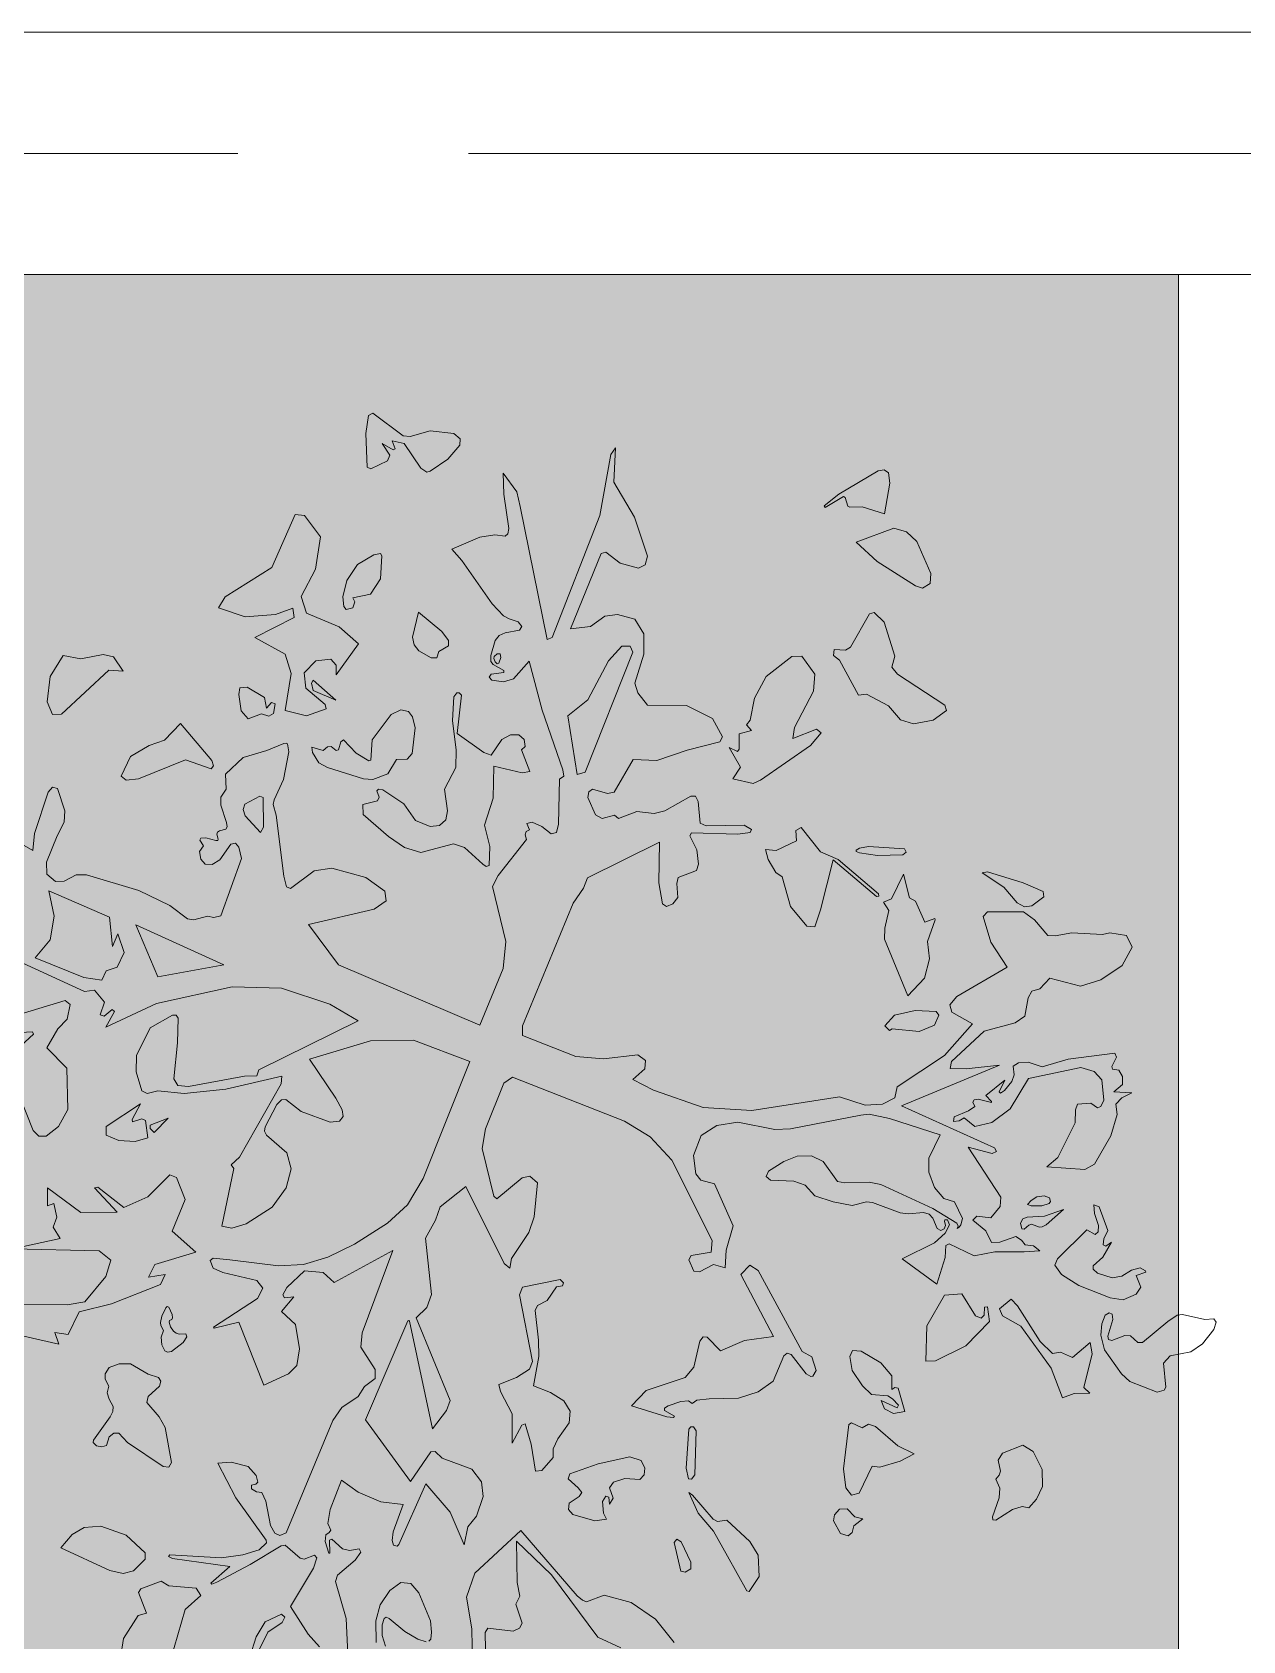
# Model space of a CAD drawing. Header units: millimetres. Extents: x 0 to 1313252738, y -131 to 560100888.
# Drawn here: x 1312569691 to 1312570691, y 560056560 to 560057888 of the extents above; entities that cross this region are included whole.
import ezdxf

# ---------------------------------------------------------------- set-up
doc = ezdxf.new("R2010")
doc.units = ezdxf.units.MM
doc.linetypes.add('CENTERX2', pattern=[101.60000000000001, 63.5, -12.7, 12.7, -12.7])
doc.layers.get('0').update_dxf_attribs({"lineweight": 0})
for name, color, linetype, lineweight in [('001通り芯', 6, 'CENTERX2', 0), ('002外周躯体', 7, 'Continuous', 13), ('003間仕切り', 7, 'Continuous', 13), ('009床', 7, 'Continuous', 5), ('010植栽', 92, 'Continuous', 0)]:
    doc.layers.add(name, color=color, linetype=linetype, lineweight=lineweight)

# ---------------------------------------------------------------- blocks, each defined once
blk = doc.blocks.new('樹木平面（CAD素材.com）5dde948b')
at = {"color": 0, "linetype": 'ByBlock', "lineweight": -2}
for points in [[(-68.06893015804599, 520.8026171113041), (-53.45128933142769, 530.7507337849719), (-43.50317265776174, 542.3230327727086), (-43.30014986850073, 547.5001138988009), (-48.47723099459471, 551.9666152624886), (-68.06893015804599, 554.1998659443325), (-84.61528748261117, 549.4288303967569), (-90.40143697648091, 550.0378987645327), (-115.3732400552799, 568.8175067709462), (-118.8246274726734, 566.8887902729903), (-121.1593895491496, 551.9666152624886), (-120.1442756028518, 524.2540045286986), (-116.8959109747193, 522.6298222146306), (-103.3948954890256, 529.3295742601621), (-101.3646675964446, 533.999098413109), (-107.658374063456, 543.7441922975177), (-98.52234854681956, 538.5671111714255), (-96.89816623275328, 539.3792023284594), (-99.53746249311735, 545.8759315847328), (-89.3863230301904, 543.642680902889), (-75.88530754449674, 523.2388905824064), (-70.9112492076638, 520.0920373488989), (-68.04607731959186, 520.8181697374702)], [(-0.0623617916899093, 20.64484045549398), (-7.218915113047843, 15.6200264213453), (-22.4456243074419, -21.83767819685318), (-25.0341648704889, -38.28252412679422), (-15.59360516996457, -77.56743384831952), (-13.00506460691758, -79.69917313553378), (8.007794081338941, -62.49299174587349), (14.25074485104051, -60.97032082643454), (20.49369562074208, -66.60420322835897), (17.90515505769508, -94.46908105409193), (13.4894093913208, -107.4117838693228), (-0.9759643433535528, -129.0337109253564), (-2.194101078905077, -136.9515997064386), (-7.066648021103902, -133.144922407841), (-38.58593605349233, -69.64954506723689), (-59.7510618336928, -86.2466580891214), (-63.55773913229132, -97.36215580102586), (-71.93242918920805, -112.1320637195836), (-66.90761515505801, -158.5735267624718), (-70.86655954560047, -169.5367573824323), (-79.5457837863978, -177.9114474393468), (-51.52863886872729, -246.1271046302127), (-54.57398070759882, -254.5017946871267), (-66.14627969533832, -269.5762367895722), (-84.97457005385877, -180.8239553438206), (-85.63310663922677, -180.0337114413814), (-86.59457005386139, -180.3893211974791), (-121.343213346543, -262.0101291243082), (-84.23755785873438, -313.1179187584544), (-67.43499688312659, -288.614184002357), (-63.83444810263973, -288.4141535145523), (-58.1335792002028, -293.9149919291863), (-33.62984444410177, -302.8163486365033), (-25.72864017581378, -313.2179340023572), (-24.42844200507898, -325.419793758455), (-29.92928041971391, -341.7222785145523), (-36.93034749288563, -350.3235894901618), (-39.93080480995923, -365.4258913194308), (-51.53257310264235, -338.3217602218692), (-71.6356371270267, -315.0182083926015), (-93.95014932215052, -365.1591840023575), (-95.32813712703137, -366.3593669291863), (-98.30636883435, -365.692598636504), (-99.50655176117651, -361.7364400999181), (-98.5409724928868, -354.6625224169916), (-90.46875450508014, -332.0306779047964), (-108.6975745317577, -329.8782665099798), (-127.3754213305328, -321.7770317538821), (-141.1025135561467, -311.8755226075409), (-150.5956271232171, -336.1708922721746), (-152.3959015134642, -347.8393373941258), (-150.0622124890687, -353.306837394126), (-151.3957490744396, -355.240465442906), (-154.1294990744391, -356.9740630038818), (-154.7295905378523, -362.6415934916872), (-151.6624563915138, -372.3097337355889), (-150.7956576110264, -372.1763800770523), (-151.0623649280933, -361.4414105648571), (-149.1287368793164, -360.7079654429064), (-140.3940722451698, -368.6425081258335), (-134.5265112695597, -369.9093678819308), (-126.5252917573634, -368.6425081258335), (-125.3251088305369, -371.3762581258329), (-129.8591332207761, -377.8439105648572), (-144.5947124890699, -390.3791544672963), (-146.0616027329706, -395.4465934916867), (-137.3269380988313, -426.1179349551012), (-135.9934015134604, -455.4557398331493)], [(-159.3969685866359, -449.5215020282716), (-168.7317246841958, -438.9198861746131), (-183.3339502939525, -416.2497642233934), (-164.2310387085854, -384.4782550770524), (-161.5639655378509, -375.9436209307109), (-163.6309472451721, -373.7432855648572), (-172.0989045622445, -377.0771270282721), (-175.4327460256572, -376.2770050770527), (-187.6346057817536, -365.4753587355894), (-191.1018009037034, -366.0087733697351), (-216.6168009037028, -381.6556026380281), (-244.0209777329765, -396.1911514185161), (-248.2216179768766, -397.8580721502234), (-249.0217399280991, -396.9912733697352), (-233.4193618793179, -383.1891697111986), (-280.7599106598027, -376.5881636136381), (-284.1604289524876, -374.9879197111991), (-283.0269228549259, -373.4543526380285), (-240.1537216354154, -375.9213953209551), (-222.5510387085851, -373.6543831258327), (-209.08231919639, -369.5204197111989), (-203.2147582207799, -363.7862123941259), (-203.4814655378541, -361.5858770282721), (-228.351922854923, -326.647218491687), (-243.2208557817539, -297.9095050770525), (-232.3525326110212, -297.0427062965646), (-218.1503679768757, -300.7099319063209), (-211.5493618793153, -308.1777367843697), (-210.2825021232165, -313.6452367843694), (-211.9494228549265, -315.17880385754), (-215.4166179768763, -316.1789562965651), (-215.4166179768763, -318.979383125833), (-211.4826850500504, -321.4464258087596), (-206.9486606598039, -322.0465172721747), (-203.8148496841932, -329.3809684916864), (-199.8809167573672, -349.3840172721743), (-196.3470448061453, -355.5849623941258), (-192.013050903708, -357.651944101443), (-186.8122582207761, -355.5182855648573), (-148.4251574204718, -262.7083065252232), (-141.0740369936429, -252.0566830496132), (-127.4219562009639, -242.9052882325404), (-122.1711558960851, -234.5040077447352), (-113.4698296765746, -227.9030016471747), (-113.3198068107194, -220.7019040861987), (-125.1716132131587, -202.0990687203453), (-124.12145315218, -190.3972851837602), (-98.91761168876474, -122.4369269520525), (-147.2249744936453, -148.8409513422962), (-156.3763693107212, -140.4396708544914), (-171.6787016277922, -139.2394879276621), (-186.2309196155947, -153.041591586199), (-189.5314226643786, -158.8924833544915), (-188.1812168716969, -161.4428720740038), (-180.6800735790129, -160.6927577447354), (-190.7316055912051, -172.694587013028), (-179.3298677863313, -183.4962333544913), (-176.0293647375474, -203.5992973788816), (-177.9796619936423, -217.4014010374181), (-184.8807138229131, -224.3024528666865), (-205.3019831420279, -233.5584630841199), (-225.9697422883728, -181.5081429621687), (-246.4568154590998, -186.5657039377788), (-246.9507178981257, -185.57789905973), (-210.5501081420261, -162.0088746694859), (-206.2827910688538, -153.6075941816811), (-211.1724252152017, -147.1177161329005), (-239.2211447273912, -140.5833868646077), (-247.1779130200776, -136.9383868646077), (-249.5782788737379, -130.6707649133882), (-247.2668154590974, -128.7149112548518), (-233.4424861908082, -130.1373502792416), (-193.1252300932501, -134.9825332060713), (-172.6776691176383, -133.9157039377787), (-152.4968154591006, -127.9592405231446), (-130.449010581051, -117.1131429621691), (-103.3337666786137, -99.95497223046186), (-86.88681545910005, -84.57485027924258), (-73.81815692251621, -63.01600881582771), (-35.27243283715143, 33.47633874514759), (-81.83776058104924, 51.13273356222135), (-117.2431569225118, 50.59931892807481), (-167.5174861908053, 35.59703234270911), (-145.8452015109251, 3.472691641489746), (-140.6888600475104, -6.276942504851376), (-139.948006388975, -11.87779616338821), (-142.9410551694636, -15.61169860241261), (-150.5570307792186, -16.44145469997329), (-174.4717868767802, -7.669747382900367), (-187.0509332182446, 2.139155056124309), (-190.778250291416, 2.007447739051258), (-194.5582502914149, -1.798893724363551), (-204.2224804743419, -20.30994555363213), (-204.7558951084902, -23.95494555363212), (-203.0074804743381, -27.06653091948556), (-186.3790201084885, -41.70209494387608), (-182.7784713280016, -54.97078396826646), (-186.8457579133646, -70.77319250485151), (-198.4475262060477, -86.5756010414366), (-220.0508188889762, -100.5110583585101), (-231.7859408401964, -104.0449303097293), (-239.9871908401947, -102.2446559194854), (-230.2238371816602, -54.69776567558302), (-232.41635242556, -51.62733884631506), (-225.5412304743404, -45.49307055363214), (-190.919286876775, 15.15691420246549), (-190.41921065727, 21.55788981222122), (-236.7596069987303, 10.75624347075836), (-271.1648509011684, 7.155694690270137), (-292.7681435840968, 9.356030056124384), (-301.5028082182435, 7.289048348806772), (-305.9701557792177, 9.422706885392472), (-310.8375643158033, 24.95840810490427), (-310.5708569987291, 38.62715810490454), (-299.0357655353182, 61.36395688539233), (-280.6996374865375, 71.9655727390509), (-277.6325033401918, 71.83221908051428), (-276.1656130962911, 69.43185322685575), (-276.6990277304394, 49.09542030002649), (-279.6105826084859, 19.1575239585627), (-276.3656435840931, 13.91228005612402), (-267.5198509011716, 12.93435322685536), (-221.157228949949, 21.36897212929489), (-210.9778996816567, 21.76903310490479), (-209.333204559709, 26.79202090978242), (-127.3957159926321, 67.23568516283103), (-150.7992830658077, 81.03778882136749), (-190.7053653828807, 94.23980101648978), (-231.3615620292221, 95.13993821161148), (-293.921097090195, 81.58787266283116), (-335.727469041416, 61.88486961405079), (-328.7264019682443, 74.88685132136787), (-330.6266916023924, 76.38707997990468), (-337.0276672121436, 70.88624156527021), (-340.3281702609274, 72.18643973600183), (-336.9276519682426, 82.48800985795332), (-345.0288867243398, 92.58954949209965), (-353.2301367243381, 91.38936656527041), (-424.9410666023868, 124.1943665652702)], [(-410.4388562365384, 216.1083757116121), (-396.1366763584846, 207.8071104677097), (-394.5364324560469, 221.9092598579536), (-383.234709895074, 255.9144427847823), (-379.7341763584882, 260.1150830286851), (-375.7398747625229, 258.856148220149), (-369.5476796901385, 240.3810743976228), (-370.0552366632801, 231.14353748636), (-376.0444089464109, 219.9772840771407), (-384.7743888845252, 198.0508228372196), (-384.5713660952642, 188.2042175581809), (-377.3678167578728, 182.098495155295), (-370.1793061456083, 182.3992696579002), (-360.1935926591141, 187.6327460032312), (-351.6816742353877, 187.6477847283618), (-308.5393315179498, 174.8573490050748), (-282.856948676741, 162.3714474656749), (-268.442330639391, 151.4082168457148), (-263.1637381186702, 150.5961256886808), (-251.7944619201917, 153.5399561329291), (-246.7188921887246, 152.5248421866363), (-240.7297199056011, 153.7429789221878), (-223.7322008271185, 201.1600792579015), (-225.8526610704903, 210.5893599145752), (-228.7852124708916, 213.7474921919302), (-232.5298550283223, 213.0707495610681), (-241.6433224572647, 200.1675233993042), (-248.0498193627536, 196.1070676141339), (-253.644225111213, 196.5131131926509), (-257.3888676686438, 200.6638013286028), (-258.4265397026356, 206.7996011817495), (-255.1330588991077, 211.4916834223909), (-258.291191176464, 216.1837656630323), (-257.3888676686438, 217.8981803278825), (-253.3083602499719, 218.3343033566603), (-244.9668807110538, 215.8880040688041), (-243.4028532975026, 216.008313869846), (-243.0218722608661, 216.9908439116903), (-244.1848670042782, 221.1415320476421), (-243.5632663655597, 222.8058176287241), (-241.8588775174612, 223.9888640056379), (-236.8259175072053, 225.2521169165802), (-235.5827162297682, 227.1971253667607), (-236.0840070674421, 230.8465226650374), (-240.9527943283647, 245.2448487501683), (-240.8512829337378, 251.6400666118116), (-236.4862929646733, 258.4413300519727), (-236.8923385431954, 270.6226974074843), (-222.5153173186663, 284.439526120912), (-202.9048197488046, 290.1943449374257), (-188.9087795609048, 296.1095768219948), (-186.7833064091646, 296.3702480575862), (-185.8007763673195, 295.7486474188686), (-184.6979365244369, 289.0514018275254), (-189.1168152585414, 266.3617252872441), (-196.8937159915258, 249.4375199937763), (-197.6155747977791, 245.6176838106899), (-195.1492238764149, 236.9553781356599), (-188.9532691227468, 186.4966956423495), (-186.6185070462779, 177.868227098862), (-183.2686310235112, 176.3455561794235), (-163.879954649321, 190.8616856114081), (-149.26231382271, 193.2979590825102), (-121.0421461157711, 185.5830930906863), (-105.5109027374965, 174.2138168922088), (-104.4957887911987, 166.194416716497), (-114.139371280984, 159.1901304870775), (-168.4592464514826, 146.6816708599826), (-143.8229949271517, 113.3760642582169), (-27.18640249812961, 63.58472519256292), (-7.696214729312488, 110.330722419339), (-5.716742534041259, 132.7139849350919), (-16.67997315399771, 177.9373112424287), (-11.95969330374282, 187.0733367590628), (11.48943885561675, 216.7654196881226), (10.37598574578078, 220.7751197759785), (11.18807690281755, 223.4144160363399), (14.03039595243535, 224.9370869557783), (11.79714527059332, 230.114168081871), (16.26364663427739, 231.1292820281638), (24.18153541536231, 227.6778946107683), (31.89640140718621, 221.4856995383834), (36.15987998161654, 222.5008134846762), (37.78030261439925, 229.5126190766605), (38.72492253664314, 266.5116425783872), (42.17630995403669, 269.1509388387476), (41.56724158626093, 274.2265085702111), (24.31030449928585, 323.5610463600333), (13.65160806321728, 363.9625814224801), (0.6581495506725333, 349.5479633851246), (-7.462762019673391, 347.0101785193929), (-17.08002674047384, 348.2546330239219), (-19.36591296027109, 350.7811388458062), (-17.59134339489901, 353.3076446676901), (-7.365010306322801, 354.6912073796739), (-7.274777955539321, 356.3454671440031), (-16.02731598135506, 361.2781689867288), (-17.95227279802566, 363.6843650075707), (-18.04250514880914, 368.556911949775), (-14.43321111754994, 381.1593636089342), (-11.06453668836548, 385.2799742946254), (-6.2521446466817, 387.5057056139044), (5.598370755960786, 389.6412045824013), (7.553405022892548, 392.7391819592354), (4.605814897364325, 396.4687857915401), (-2.853392767243348, 398.814826911861), (-7.395087756583961, 401.3112552834841), (-16.77925223786951, 411.3270462202381), (-41.8723050380322, 447.1295511537873), (-50.12856513454243, 456.4685994596794), (-27.05164142216017, 466.2813676071746), (-14.66725127738391, 468.2439212366743), (-6.207968391612666, 467.2288072903811), (-3.907043446688476, 469.0560123937083), (-3.0949522896517, 473.5901880204819), (-7.358430864082037, 501.7426814643313), (-7.832150705686217, 519.0672928143921), (3.401776966620674, 503.6375608307435), (6.311770279327903, 491.7268905275768), (28.45817287428145, 381.7900501440831), (32.72165144870451, 383.61725524741), (72.08269471620223, 484.2150473250113), (81.01569744357765, 534.6662104557545), (84.9746418341201, 540.0463143711058), (83.65499370394174, 511.724635269542), (100.7089080016558, 482.8953991948301), (111.3676044377316, 450.7162870973534), (109.3373765451433, 443.5089780786756), (103.9572726297956, 440.6666590290569), (88.73056343540155, 444.9301376034854), (77.05675305303521, 453.8631403308609), (73.09780866250003, 452.9495377791972), (47.719960005179, 390.7230528714586), (64.26631732975147, 392.5502579747854), (76.14315050137157, 401.280237912902), (86.70033554282055, 402.4983746484531), (100.9119307909168, 398.7424530471703), (108.3222625988528, 386.4595742970296), (108.3222625988528, 369.8117055778303), (101.0134421855437, 345.8550164453245), (103.4497156566467, 337.9371276642414), (111.3676044377316, 327.5829654120562), (143.5467165352056, 327.4814540174275), (165.067132196611, 316.7212461867253), (173.1880437669497, 301.5960483869648), (171.0563044797345, 297.3325698125358), (144.0542735083545, 290.4297949777456), (118.9809590349214, 282.0043492235168), (99.59228266073116, 282.91795177518), (83.85801649319546, 256.0174321984255), (78.27488978858673, 254.7992954628744), (65.89049964381775, 258.3521942748985), (62.94666919957307, 256.2204549876838), (62.1345780425363, 251.4494194401086), (68.3267731149208, 237.1363127973823), (73.80838842490266, 234.0909709585044), (84.16255067708335, 236.8317786134944), (87.30940391059632, 234.1924823531335), (102.5361131049831, 239.8771204523723), (116.7477083530793, 238.2529381383042), (125.6807110804547, 240.3846774255189), (146.9981039525992, 252.6675561756597), (151.0585597377685, 252.4645333864009), (153.1902990249837, 248.0995434173428), (154.8144813390572, 230.4365607518507), (159.7885396758902, 228.1017986753777), (191.1555606163347, 228.710867043153), (197.1447328994582, 225.157968231129), (196.1296189531676, 222.6201833653972), (185.9784794902407, 221.0975124459587), (147.7086837150091, 222.3156491815098), (146.2875241901965, 219.7778643157781), (152.1751850786932, 208.4085881173005), (153.3933218142447, 196.4302435510476), (151.7691395001784, 191.3546738195841), (136.6439417004185, 185.5685243257162), (135.5273163594938, 180.5944659888823), (136.2378961218965, 168.9206556065169), (132.2789517313613, 163.7435744804243), (127.0003592106331, 161.4088124039513), (123.6504831878737, 163.6420630857951), (120.6051413489949, 181.1020229620285), (121.1126983221365, 214.7022945843151), (61.72853246402155, 185.1624787471992), (58.48016783588173, 176.6355215983412), (49.85169929239418, 164.3526428482), (8.270094267387321, 62.9554485378935), (8.270094267387321, 55.18982684875528), (52.12301674722766, 37.67911127520711), (75.11534763075542, 35.85190617188028), (103.4370267323211, 39.20178219464606), (109.6799775020226, 34.32923525244132), (109.0709091342469, 27.47721611496582), (99.3258152498347, 18.79799187416393), (116.2274624556048, 9.814233449474159), (157.3395772804615, -4.498873193252165), (197.3858224617033, -6.935146664354306), (269.7126911350533, 4.484885231437602), (291.0300840071977, -2.367133906037906), (305.1909235579842, -1.605798446318203), (315.392818718221, 3.571282679774412), (317.5245580054361, 12.70730819640766), (356.3526664511336, 38.5927138268703), (379.6495315185493, 64.78265364122035), (362.443350128884, 74.22321334174194), (360.9206792094446, 80.46616411144169), (366.7068287033144, 87.31818324891718), (408.2757448039956, 111.3763837760525), (394.8424035813914, 131.9831968857929), (388.4133485882085, 153.3682640210249), (391.864736005602, 157.0903484907644), (421.7767602896892, 157.0226742276786), (430.6420887539825, 150.3905964452333), (441.6729936370284, 137.6678349850322), (447.8313515778681, 137.1941151434289), (461.5692269843602, 139.7657371407035), (487.0147499047634, 138.5476004051525), (492.9700850563494, 139.6980628776177), (506.7079604628416, 137.4648121957734), (511.242136089615, 127.9227411006227), (503.2565730454479, 112.7637061693194), (485.5259161168686, 101.1237329184973), (468.7426988714978, 95.70979187160307), (443.3648502141841, 102.4772181802209), (435.1085901176666, 93.54421545284549), (428.6118608613942, 91.64933608643241), (425.4311704963438, 86.23539503953863), (422.6565257098082, 70.9410115820624), (414.8063111918126, 65.39172200899611), (389.225439745238, 58.75964422655079), (362.2910830369402, 33.72016688466601), (361.2759690906497, 27.83250599616849), (374.4724503924554, 27.49413468073772), (401.8805269423573, 30.67482504578811), (320.8744340282028, -3.094632234213804), (397.8792861373841, -37.74385493433602), (399.4019570568235, -40.68768537858477), (395.7475468501688, -42.31186769265287), (375.9528248974639, -37.03327517193111), (402.9548558688438, -78.44992418067113), (402.5488102903291, -86.16479017249502), (394.7324329038784, -95.40232708375834), (383.2616453107657, -93.98116755894851), (379.9117692880063, -97.33104358171431), (390.5704657240748, -106.061023519831), (395.3415012716541, -115.9076287988696), (402.0412533171802, -115.6030946149817), (415.3392460136201, -110.9335704620357), (420.0087701665652, -113.9789123009136), (423.1556234000708, -117.734833902196), (429.8553754456044, -118.4454136646013), (435.235479360952, -122.7088922390303), (422.1405094537803, -123.5209833960643), (397.9807975320109, -123.4194720014352), (380.9268832342969, -126.8708594188301), (360.2185587299282, -116.9227427451624), (357.7146109957357, -118.1972746999522), (357.1281007156613, -128.1679494613154), (350.2253258808669, -150.094410701236), (321.5314383323311, -129.3409700214756), (348.3304465144574, -116.0316982811941), (356.9025198387062, -107.9559028862436), (360.7373947469205, -101.0982442268446), (358.857554105638, -96.94254318251568), (356.6518744198656, -97.18316278459996), (356.4313064512862, -98.30605426099281), (357.2333717915716, -101.6546770566642), (356.2708933832291, -104.6423704492094), (353.3634065247134, -105.9457266271656), (350.5160745667199, -104.3014926795904), (346.9669354359758, -95.77954843910902), (343.818828975378, -92.35071910940951), (339.2270049022664, -91.06741456496049), (326.8150437614277, -92.23040930836716), (319.7969720339715, -91.22782763301666), (296.9581614694798, -82.64572849201431), (292.1658210613059, -82.20459255485956), (280.3955121926883, -85.21233758091194), (264.634928256175, -82.3048507223948), (249.5761514924052, -77.27189071213388), (241.3950850215442, -68.52937850307535), (232.1512819748059, -65.1607040738968), (212.981920342103, -64.41879363413727), (209.3726263108365, -61.39099697457777), (211.1171184259474, -56.79917290147159), (223.7646862604997, -48.88880348295424), (234.9083815820232, -44.55765064543856), (246.819051885188, -44.2418374177032), (256.4287972434286, -48.97903583373546), (268.2041190204218, -65.31109132519987), (274.2045703473959, -66.48411188536011), (294.1910360455113, -65.89760160527976), (303.8910137545354, -67.97294567325571), (346.7964965511673, -87.68871431902836), (366.7829622492827, -99.7798493237583), (367.7304019324911, -102.2612389702517), (366.9183107754544, -104.2914668628368), (368.6327254403041, -103.1635624780669), (369.9862107020272, -101.3137992870447), (371.3396959637503, -96.03520676632297), (364.6625020059182, -82.31988944752491), (355.8197316293263, -79.43245422251493), (348.2853303390621, -70.27387061818581), (343.4578995722513, -57.86692238572004), (343.5481319230275, -46.04648443333462), (352.9774125797011, -26.91722606764232), (311.1998341678372, -13.33725727501632), (294.3715007470782, -9.953544120707194), (287.3333773861123, -10.72051910235086), (229.4944405351307, -21.99956295004676), (216.4107496718025, -22.54095705473674), (185.9573312830216, -16.49538955237176), (168.6327199329571, -19.1572439004276), (155.7294937711958, -27.50373634772268), (149.1820088176064, -43.99933797497807), (151.2122367101947, -59.22604716936757), (155.272692495364, -64.40312829546019), (166.5404572992156, -67.34695873970895), (181.9701892828634, -102.0638557029174), (176.1840397889937, -122.1631118395116), (175.473460026591, -136.5777298768671), (165.7283661421788, -133.8369222218771), (154.3590899437004, -140.029117294262), (149.5880543961284, -139.5215603211159), (145.4260872163249, -130.1825120152239), (147.2532923196522, -126.6296132031993), (163.9011610388515, -123.7872941535797), (164.7132521958883, -114.0422002691707), (131.4111702953269, -47.81235973574029), (113.5959205378858, -28.4744390588653), (92.27852766574145, -15.68400333557792), (-0.2028620839955693, 20.54619131408754)], [(257.2026570190392, 492.2879606189071), (269.3840243745472, 501.8977059771441), (301.6646478666553, 521.1848709567048), (306.8078918612045, 521.929287850653), (310.2592792785981, 519.3576658533784), (311.3420674879781, 510.8307087045195), (306.875566124294, 485.5882085733757), (288.5358408279389, 491.4758694618731), (278.4523756280941, 491.1374981464423), (276.6251705247741, 491.8819150403907), (274.4595941060143, 498.9877126644387), (273.2414573704627, 500.0028266107309), (258.0147481760759, 490.7991268310115), (257.1548334284125, 492.3371028020437)], [(283.6844420929447, 462.1496505176237), (300.9413791799198, 446.3138729554576), (332.5114229096253, 426.1131054242346), (338.297572403495, 424.3874117155373), (344.5912788705064, 428.1433333168197), (345.301858632909, 436.4672676764193), (333.7295596451768, 462.8602302800281), (324.9995797070551, 470.87963045574), (314.7469288495013, 473.7219495053595), (283.7019526435943, 462.1335820123231)], [(-372.4242256689722, 320.3151894864313), (-333.1393159474501, 356.7070244610231), (-321.5670169597106, 355.7934219093595), (-329.3326386488516, 367.6702550809832), (-337.8595957977122, 369.4974601843105), (-356.2839139229218, 365.8430499776564), (-371.0538218414768, 368.7361247245908), (-381.7125182775526, 351.3776762429861), (-384.3010588405996, 330.3648175547287), (-379.7330460822814, 319.8583882106), (-372.7290614102931, 320.1492565114072)], [(204.636323450406, 265.7619572964168), (245.9007053671994, 294.5404376738133), (254.579929608004, 304.8945999259986), (250.9255194013495, 307.9399417648765), (231.2830645405884, 300.1743200757378), (232.6534683680766, 309.1580785004271), (248.3369788383025, 339.1546956133752), (249.555115573854, 353.1632680722132), (238.7441520458342, 368.2377101746592), (230.5217290808687, 367.7809088988274), (209.3566033006609, 351.3360629688869), (199.611509416256, 333.5208132114508), (196.1093663015454, 315.2487621781834), (193.0640244626665, 311.4420848795858), (197.1752359451529, 306.8740721212689), (186.9733407849089, 304.1332644662789), (186.9733407849089, 291.3428287429915), (185.7552040493574, 289.5156236396651), (178.7509178199434, 292.7132325704865), (188.0392104285165, 276.4206537324899), (181.643992566871, 266.8278269400243), (198.5456397726484, 263.1734167333707), (205.1298906950433, 266.1061794707248)], [(324.8790597089865, 206.353867528886), (323.4353420964799, 209.0157218769423), (293.8391310401312, 211.136182120309), (286.304729749867, 209.6473483324134), (283.5075268756373, 208.0682821937362), (283.5075268756373, 206.8952616335755), (286.3949621006504, 205.7222410734153), (301.2381838042165, 203.6468970054393), (322.2172053609356, 204.1882911101284), (324.8880057356037, 206.2837690988431)], [(326.1592311857057, 87.85059334306835), (306.9735776007692, 134.5965905698444), (307.1258446927132, 143.7326160864782), (310.4757207154798, 158.3502569130924), (306.0599750491056, 165.0500089586235), (312.7597270946389, 167.9430837055574), (322.6570880709951, 188.3468740260395), (327.5296350132012, 168.7044191652771), (332.5544490473438, 165.9636115102871), (340.3200707364849, 148.6051630286829), (348.5424937014577, 151.4982377756169), (348.8470278853456, 150.5846352239537), (342.4518100237001, 132.6171183745737), (344.1267480350834, 118.4562788237913), (339.8632694606531, 102.4682341696821), (326.3019286862363, 87.72130269777105)], [(-421.8118983294225, -166.9572163575767), (-367.6809471433699, -167.1856169954926), (-353.0633063167516, -164.6732099784185), (-335.7048578351496, -143.8887519280765), (-331.5936463526632, -130.4131142910419), (-341.1864731451315, -122.6474926019032), (-412.4474721748738, -121.0486881364922), (-373.390963091264, -112.3694638956904), (-379.3293796770777, -103.0050377411403), (-376.1317707462549, -95.01101541408615), (-378.6441777633264, -83.5909835182938), (-383.8973924353959, -85.41818862162063), (-383.8973924353959, -70.57214715709097), (-356.4893158854939, -90.89980393160113), (-326.3404316806009, -90.6714032936852), (-345.0692839896983, -70.80054779500688), (-342.3284763347074, -70.11534588125915), (-320.858816370619, -86.78859244911564), (-300.9879608719384, -78.10936820831377), (-282.9443104765924, -59.83731717504634), (-277.4626951666105, -62.12132355420454), (-270.1538747533013, -80.39337458747241), (-280.8887047353455, -106.4310473098785), (-261.4746505124967, -123.7894957914823), (-295.2779449240443, -133.8391238597796), (-300.5311595961066, -144.3455532039083), (-286.8271213211592, -142.289947462666), (-290.7099321657261, -150.5123704276361), (-331.1368450768314, -166.5004150817453), (-357.8597197129894, -173.1240335813049), (-366.7673445917061, -191.8528858904042), (-377.9589758495822, -190.0256807870773), (-374.6683148070115, -199.8215303688012), (-405.8661500897397, -192.445035692408)], [(428.0633436170573, -85.51425118617134), (436.7256492920896, -85.4941995526642), (442.7611909777007, -83.46898456845565), (444.0845987891625, -81.92500878841567), (443.0619654803049, -78.9172637623633), (438.8110191768173, -77.39333961583043), (432.7554258577038, -78.17535332260331), (427.8828789154977, -81.14299508164184), (425.0355469575042, -84.45151461029945), (428.0247463619562, -85.52120722243534)], [(449.7614164576116, -129.3654357925038), (447.6635143019412, -134.4410055239668), (453.0774553488336, -142.0881972527049), (467.4920733861909, -151.3595712955107), (493.2082933589372, -161.5783850215234), (504.0361754527221, -163.1348930725057), (514.7287090203426, -158.397694656473), (518.4507934900794, -152.7807308203205), (514.593360494171, -142.9679626728252), (522.7142720645097, -140.3963406755506), (522.4435750121665, -139.2458782030853), (517.9770736484751, -136.7419304688969), (510.7359274982554, -138.5691355722238), (502.8180387171706, -143.4416825144285), (494.967824199175, -145.0658648284966), (482.7864568436672, -141.2084318325846), (479.2673951631841, -137.824718678276), (479.1997209000946, -134.9823996286563), (487.2529582073511, -128.0119505307802), (494.4264300944887, -115.6275603860099), (489.621557415372, -118.740576487974), (487.3206324704406, -117.6577882785955), (487.9973751012985, -112.7175670733045), (491.1780654663489, -105.8824665016009), (484.2752906315618, -86.25693020660945), (479.8087892678704, -84.7004221556276), (480.350183372564, -91.80621977967621), (483.666222263786, -101.889684979516), (483.3955252114428, -107.100603237152), (480.8915774772503, -109.0631568666508), (473.9211283793738, -105.4087466599971), (449.7253740096384, -129.3036563000755)], [(98.20605798604448, -250.6575834108371), (127.3660579860407, -259.592278532789), (132.8335579860395, -260.347949264496), (133.5003262787249, -259.0144126791297), (125.4991067665287, -254.3470346303493), (125.3213018884817, -252.613437069374), (128.3439848153102, -250.7020346303493), (138.8344726201867, -247.0125834108371), (145.2798994494551, -246.568071215715), (148.0803262787267, -248.5683760937641), (151.9475823762877, -245.9013029230323), (162.2158140835999, -244.8344736547397), (186.4861799372629, -244.2121565815687), (202.7207531079948, -238.9027053620562), (214.9750899982355, -230.1711276181541), (223.9764619494563, -209.3679568864468), (226.7102119494557, -207.1009446913249), (230.0440534128684, -208.3011276181542), (242.3792668275019, -224.1035361547393), (246.0464924372609, -226.303871520593), (247.8467668275007, -226.1705178620564), (250.4471631689703, -221.3697861547394), (246.9799680470132, -210.0347251791295), (239.1121021933614, -205.6340544474224), (202.6357092817743, -139.0114001029101), (195.8846803183587, -134.5107141273001), (188.4085408366554, -142.1868840968127), (215.2126262025086, -193.3946889748613), (191.4089981537217, -196.7952072675443), (171.5059646171394, -205.0964725114468), (160.6043030317705, -193.8947651943736), (157.3037999829939, -193.6947347065684), (154.5033731537223, -197.1952682431542), (149.6026262025079, -218.7985609260809), (142.4015286415269, -227.0998261699828), (110.2966353488482, -238.0014877553494), (98.110549671208, -250.7199081602889)], [(60.94033489097274, -412.3547332017819), (57.63234563233345, -411.0240108680969), (53.42150259585833, -407.4347684703416), (6.748192540548187, -353.5071533803184), (-31.11555765616868, -388.6300959220438), (-38.11984388558995, -408.4248178747507), (-33.55183112727173, -434.7162690837299), (-32.53671718098121, -493.9989235472203)], [(-21.77334996966601, -479.9737776496017), (-22.53468542938572, -437.6435260891988), (-20.55521323411449, -433.9891158825451), (0.457645454142039, -436.5776564455913), (5.78699367217996, -434.1413829744892), (7.918732959395128, -429.8779044000602), (2.741651833301148, -414.3466610217828), (5.939260764123901, -407.6469089762517), (3.655254384964791, -396.5314112643468), (3.198453109132969, -362.2713155769706), (32.12920057847441, -390.1361934027036), (70.34824065638895, -441.4502033877965), (89.38162714937424, -450.4339618124864)], [(133.2345496292218, -445.8659490541694), (118.0078404348278, -426.5280283772948), (97.756317206291, -412.9762571942879), (75.67758887442687, -406.7333064245881), (60.9076809558719, -412.367188826512)], [(-71.46483168016493, -445.2716183432981), (-78.32249033956396, -443.1962742753221), (-89.0300626323042, -436.9702420713938), (-101.8430564432892, -426.0220501765639), (-104.3695622651757, -424.9091845169241), (-105.993744579242, -426.172437427866), (-107.557771992786, -431.3758363229367), (-107.557771992786, -440.1885292492697), (-104.9109563698621, -448.9711447253426)], [(-112.4904738355144, -446.0536320500718), (-112.7912483381187, -428.007161893759), (-109.2421092073818, -414.743006328868), (-101.3016623386029, -402.9827232770039), (-92.2652683759552, -396.2660526656996), (-83.89057831903845, -397.1796552173632), (-77.34309336544902, -404.7930098145579), (-67.88561509915961, -427.9545263558016), (-66.862981790302, -437.3010940242592), (-67.5848405965553, -443.1962742753221), (-69.02855820906188, -444.8806114899111)]]:
    blk.add_lwpolyline(points, dxfattribs=at)
for points in [[(-170.6918735794134, 341.8245023390482), (-172.0622774069088, 354.3865374244197), (-162.4694506144406, 364.2077648548006), (-150.1358161669886, 365.5781686822956), (-145.5678034086704, 360.7817552860628), (-145.5678034086704, 352.7877329590083), (-127.0673517374853, 378.368604405583), (-143.0553963915918, 392.3010433184495), (-170.006671665662, 403.4926745763259), (-174.5746844239802, 417.4251134891924), (-162.6978512523601, 439.8083760049448), (-158.5866397698737, 466.7596512790151), (-171.8338767689893, 484.3465003985348), (-179.5994984581302, 485.0317023122824), (-198.7851520430595, 441.4071804703562), (-237.3848598508375, 417.1967128512765), (-242.6380745228998, 408.0606873346428), (-220.7116132829797, 400.52346628342), (-195.5875431122367, 402.5790720246622), (-181.4267035614575, 407.8322866967268), (-180.2847003718743, 400.0666650075881), (-212.7175909559264, 383.6218190776472), (-187.5935207851835, 369.917780802697), (-182.797107388953, 353.7013355106719), (-187.821921423103, 323.3240506678644), (-170.006671665662, 318.7560379095476), (-153.7902263736359, 324.6944544953594), (-154.7038289252996, 328.3488647020131)], [(-114.4540175633628, 451.8908412238015), (-128.0565444436906, 443.8376039165468), (-136.8541986448872, 430.7087968778287), (-140.0348890099376, 417.2416185236793), (-139.2904721159903, 409.1883812164241), (-137.3955927495808, 406.5490849560633), (-131.9139774395989, 407.9702444808731), (-130.2221208624432, 412.9104656861637), (-131.9139774395989, 416.2941788404728), (-117.4316851391595, 419.2041721531787), (-109.1077507795598, 431.9269336133793), (-107.8820946814412, 451.0261145288113), (-109.175425042642, 452.9736294331805)], [(-82.51176538669459, 383.9416514438381), (-81.36130291422523, 377.5125964506515), (-77.36852139214533, 372.6400495084468), (-67.14970766612896, 366.8200628830355), (-62.61553203935545, 366.8200628830355), (-60.92367546219975, 372.0986554037572), (-52.93811241803269, 376.5651567674448), (-52.87043815494326, 380.9639838680463), (-58.35205346492512, 388.4081528075258), (-77.63921844448852, 404.4469531589493)], [(269.8718430209665, 364.9224127098419), (285.4030863992412, 335.9916652405018), (292.1028384447745, 336.8037563975358), (310.2733780834133, 327.2616853023846), (320.1199833624451, 315.6893863146488), (330.7786797985209, 312.2379988972539), (347.2235257284592, 315.1818293415026), (358.0852449537962, 323.302740911844), (356.6640854289835, 327.7692422755313), (317.6837098913493, 353.2486023274764), (312.9126743437702, 359.1362632159739), (315.3489478148731, 368.0692659433489), (306.6189678767587, 396.1879222556553), (298.295033517159, 404.1058110367376), (294.5391119158776, 403.1922084850743), (279.0078685375956, 375.5811091459145), (274.8459013577995, 373.1448356748124), (265.3038302626482, 373.6523926479585), (264.8977846841262, 368.5768229164955)], [(53.28283405817272, 270.4885816088422), (59.90645255773052, 272.315786712169), (99.34362937119657, 371.4924192649601), (97.11037868935455, 376.4664776017939), (90.20760385456744, 376.4664776017939), (79.14286183997683, 364.2851102462823), (62.08894754226275, 332.2075095434347), (45.51721236903175, 318.9095168470012)], [(-14.33621146284349, 363.3912335533369), (-12.75213241578967, 361.8673094068035), (-11.32846643678567, 362.328496977465), (-9.64412922219708, 367.1609406526554), (-10.30583312792805, 369.9681693436373), (-12.83233894981458, 370.1486340452007), (-15.17838007013415, 367.8627478254011), (-15.43905130572602, 366.1583589773045)], [(-164.6011899016557, 339.8450301437774), (-146.0246046845022, 331.9271413626948), (-164.6011899016557, 348.3719872926354), (-166.1238608210951, 345.7834467295893)], [(-223.9241581351489, 322.9201199100689), (-218.2395200359133, 316.2880421276241), (-207.140940889778, 320.6191949651393), (-201.2532800012814, 318.7243155987262), (-197.4635212684552, 320.8898920174843), (-196.0423617436427, 328.7401065354802), (-198.9523550563499, 329.9582432710313), (-203.1481593676908, 325.221044854999), (-204.7723416817644, 333.9510247931157), (-218.9839369298606, 342.5456562050604), (-225.074620607611, 342.0042621003709), (-226.0220602908193, 336.5226467903903)], [(-123.4132597330281, 237.5049342030625), (-123.5147711276549, 245.6258457734039), (-111.4349151667738, 248.8742104015405), (-110.0137556419613, 251.8180408457892), (-111.9424721399227, 256.9951219718814), (-110.8258467989981, 258.4162814966912), (-107.0699251977166, 257.8072131289159), (-89.91449950536847, 246.1334027465505), (-80.06789422632937, 232.530875866229), (-67.98803826544825, 227.6583289240243), (-60.47619506288538, 228.4704200810584), (-55.09609114753039, 233.0384328393752), (-53.67493162272513, 240.3472532526826), (-56.31422788308191, 258.4162814966912), (-46.87366818255759, 276.1807755568125), (-46.67064539330385, 290.4938821995383), (-49.71598723218268, 315.0596396998203), (-48.59936189125801, 334.4483160740101), (-46.06157702552809, 338.0012148860342), (-44.03134913293979, 337.899703491405), (-42.30565542424665, 335.9709869934491), (-45.65553144701334, 304.2994318691185), (-23.7290702070859, 288.5651657015824), (-17.63838652933555, 286.5349378089973), (-9.009917985848004, 299.4268849269138), (-1.802608967165724, 303.2843179228257), (5.100165867621398, 303.2843179228257), (9.668178625939618, 299.223862137655), (10.27724699371538, 293.5392240384162), (7.333416549463436, 290.6969049887971), (14.23619138425783, 272.9324109286758), (7.942484917239198, 271.8157855877539), (-15.40513584748623, 277.2974008977344), (-16.11571560989614, 250.802926899496), (-23.32302462857115, 228.5719314756875), (-18.75501187025293, 211.0104602048245), (-19.26256884340182, 195.377705431918), (-21.69884231450487, 194.6671256695131), (-24.54116136412267, 196.3928193782108), (-39.6663591638826, 210.1983690477905), (-48.90389607514589, 213.3452222812975), (-75.80441565189905, 206.0364018679907), (-89.10240834833166, 210.2998804424196), (-102.5019124393984, 219.4359059590538)], [(-123.085462521205, 266.7926457866779), (-115.3705965293811, 266.2850888135317), (-102.9862063846049, 271.0561243611064), (-95.88040876055678, 282.7299347434723), (-86.94740603318131, 283.0344689273598), (-82.78543885338513, 287.8055044749353), (-80.34916538228207, 309.0213859524515), (-82.68392745875826, 318.1574114690852), (-86.03380348152494, 322.5224014381438), (-92.32750994853632, 323.842049568324), (-100.2453987296212, 319.9846165724121), (-115.8781535025227, 299.0732692787833), (-116.8932674488205, 282.2223777703257), (-118.7204725521478, 281.7148207971795), (-129.0746348043285, 288.0085272641936), (-139.6318198457702, 299.1747806734128), (-141.7635591329854, 297.3475755700861), (-143.5907642363126, 290.9523577084424), (-145.620992128901, 290.2417779460375), (-149.7829593086972, 293.5916539688033), (-152.828301147576, 293.1856083902862), (-156.4827113542305, 290.2417779460375), (-165.8217596601207, 292.9825856010275), (-165.2126912923449, 288.6175956319694), (-159.8325873769972, 280.1921498777406), (-152.7267897529491, 276.2332054871995)], [(-315.4335081623467, 285.274724952842), (-299.902264784072, 294.4107504694762), (-287.4163632446689, 298.6742290439051), (-274.0168591536094, 312.5305344107996), (-248.1314535231468, 282.0771160220206), (-246.7610496956513, 277.6613703556477), (-248.8927889828665, 275.2250968845455), (-270.0579147630669, 282.6861843897959), (-308.8860232087573, 266.8504068276306), (-318.9356512770573, 265.7845371840235), (-323.0468627595437, 268.9821461148454)], [(-220.9487914059755, 245.9182197381442), (-222.2684395361611, 241.5532297690857), (-220.7457686167217, 236.2746372483639), (-207.9553328934307, 222.4690875787842), (-205.7220822115887, 227.1386117317302), (-205.9251050008497, 251.3998350481243), (-208.7674240504675, 252.5164603890462)], [(300.426092647187, 169.8154049842751), (264.5136170361184, 199.9530101453188), (254.205980839808, 158.7210554795856), (249.4857009895459, 144.8647501126911), (242.7859489440125, 145.3215513885225), (229.234177761009, 161.6141302265196), (222.3821586235317, 185.9768649375428), (217.3573445893817, 189.6312751441965), (210.9621267277435, 200.4422386722131), (208.6781203485843, 208.5123945452392), (217.5096116813256, 207.75105908552), (234.2589917951591, 215.8212149585466), (233.6499234273833, 224.3481721074045), (238.0656690937576, 226.6321784865631), (254.205980839808, 206.5329223499689), (268.6713545744751, 200.2899715802691), (302.0798824513513, 171.9006182156185), (302.3660881889846, 169.995869685838)], [(438.5619525303955, 169.5207399637543), (437.8852098995375, 173.987241327442), (421.4403639695992, 181.0930389514906), (391.8667110009374, 190.0937159419518), (387.6709066895965, 189.349299048004), (405.4015636181684, 177.5739772710094), (416.3647942381321, 164.4451702322908), (422.4554779158897, 161.1291313410684), (428.5461615936474, 162.1442452873611)], [(-378.4564090976092, 153.4540281552126), (-381.6540180284318, 134.0399739323661), (-393.9876524758838, 119.193932467836), (-353.789140202698, 102.9774871758113), (-338.9430987381675, 100.6934807966527), (-335.5170891694324, 108.4591024857914), (-326.381063652796, 111.4283107786973), (-320.6710477049019, 123.5335445882374), (-325.9242623769642, 138.8363873285989), (-330.2638744973701, 128.5583586223861), (-332.7762815144415, 152.7688262414653), (-382.7960212180078, 174.4668868434705)], [(-310.8498202745213, 146.3736083798217), (-238.2184174172835, 113.2555158820241), (-292.806169879168, 103.4342884516427)], [(-413.6420815298952, 21.79344090970289), (-395.7760760751444, -23.37912970031903), (-391.1065519221993, -28.15016524789462), (-384.9143568498149, -28.04865385326548), (-374.864728781522, -20.0292536775537), (-367.0483513950638, -5.919169824085657), (-367.9619539467276, 28.18865877134704), (-384.5083112713, 44.93803888517549), (-375.3722857546636, 60.67230505271118), (-367.6574197628397, 68.48868243916466), (-365.1196348971098, 80.5685384000476), (-369.1800906822791, 83.81690302818379), (-432.0156439577949, 64.83427223251147), (-456.479890063445, 66.05240896806254), (-489.1665591340678, 60.87532784196992), (-483.3804096402054, 55.29220113736073), (-469.4733485759899, 53.87104161255093), (-396.2836330482933, 58.13452018697989), (-395.3700304966296, 56.20580368902392), (-409.1755801662111, 43.41536796573655), (-420.7478791539434, 23.72215740765932), (-439.5274871603578, 5.348594979762765), (-438.2078390301793, 1.998718956996981), (-432.3201781416828, 3.825924060323359)], [(332.3979523139606, 75.71152240198533), (349.5533780063015, 74.89943124495176), (351.7866286881508, 71.75257801144426), (348.2337298761231, 63.53015504647419), (335.6463169420931, 58.35307392038158), (313.2122987290313, 60.58632460222497), (311.0805594418161, 59.16516507741562), (307.2231264459006, 62.92108667869842), (315.1410152269855, 71.85408940607385)], [(440.8143026868819, -53.36239677799267), (472.1813236273192, -55.59564745983653), (480.3022351976651, -51.12914609614927), (493.7017392887246, -27.88303672604752), (499.0818432040796, -10.01703127129712), (497.965217863155, -1.490074122438727), (502.9392761999879, 3.687007003653433), (511.0601877703338, 7.848974183453264), (496.1380127598276, 8.559553945858168), (503.4468331731368, 14.65023762361397), (503.4468331731368, 21.14696687988681), (500.2999799396311, 26.52707079523771), (495.224410208164, 27.13613916301347), (494.7168532350224, 29.36938984485733), (498.5742862309307, 37.08425583668122), (497.1531267061181, 40.434131859447), (458.5787967469986, 35.46007352261314), (437.0583810856005, 29.26787845022818), (425.4860820978611, 33.12531144614012), (417.4666819221492, 32.61775447299397), (413.101691953092, 29.87694681800395), (414.1168058993827, 22.56812640469661), (412.0865780068015, 17.18802248934526), (406.0974057236708, 9.676179286779645), (402.7475297009042, 7.544439999565383), (401.5293929653527, 8.458042551229028), (406.1989171182976, 18.30464783026718), (390.667673740023, 5.615723501609409), (395.3371978929682, 0.5401537701459347), (395.3371978929682, -0.3734487815172542), (384.3739672730117, 2.468870268101909), (380.9225798556182, 1.859801900326601), (379.8059545146936, 0.1341081916289113), (381.5316482233866, -3.418790620395157), (376.1515443080388, -7.073200827048368), (364.3762225310457, -11.9457477692531), (363.8686655578966, -16.00620355442379), (368.639701105476, -15.49864658127762), (372.7001568906453, -12.7578389262876), (381.5316482233866, -20.06665933959448), (395.5402206822292, -16.71678331682869), (410.665418481989, -5.449018512980728), (425.6891048871221, 19.52278456581871), (469.0344703938135, 28.76032147708156), (479.8961896191504, 25.41044545431578), (486.3929188754227, 18.50767061952592), (488.1186125841159, 1.758290505697459), (485.580827718386, -3.520302015024299), (482.636997274134, -4.636927355946226), (477.1553819641594, -0.8810057546634197), (466.2936627388226, -1.591585517068324), (464.5679690301294, -6.159598275385179), (464.3649462408684, -16.91980610608698), (450.1533509927721, -45.64753078616877)], [(-302.8860124694365, -15.06867732281853), (-301.0588073661093, -29.38178396554486), (-311.615992407551, -32.32561440979362), (-324.9139851039836, -31.61503464738826), (-335.4711701454253, -27.25004467833014), (-335.3696587507984, -19.94122426502326), (-307.0479796492327, -1.466150442497109), (-314.052265878654, -14.15507477115534), (-313.6462203001392, -16.18530266374046), (-305.9313543083153, -13.74902919263832)], [(-295.7802148453884, -25.11830539111588), (-284.2079158576489, -13.2414722194917), (-299.231602262782, -18.82459892410134), (-299.1300908681552, -21.56540657909136)], [(454.6192257429101, -88.50194457871612), (440.4076304948138, -101.2923803020035), (437.2269401297635, -102.8488883529853), (434.9260151848393, -103.0519111422441), (428.2262631393059, -100.6156376711419), (425.9930124574639, -101.563077354348), (422.2032537246377, -104.7437677193984), (420.4437228843926, -104.5407449301401), (419.2932604119305, -99.73587225102119), (421.0527912521683, -96.21681057054005), (424.8425499849945, -94.79565104573068), (438.9864709700086, -93.98355988869663)], [(5.81707112244112, -158.8784326921896), (16.47576755850969, -213.9991199758802), (14.03949408741391, -220.2928264428942), (3.177774862077058, -227.1956012776846), (-11.33835456990709, -233.0832621661816), (-10.01870643972142, -238.6663888707913), (-0.3751239499433723, -257.1414626933174), (-0.3751239499433723, -281.5041974043406), (7.745787620395276, -266.6835337884681), (10.38508388075934, -265.5669084475462), (15.3591422175923, -282.1132657721164), (18.85564581037397, -304.5924001605749), (23.99888980492324, -304.0058898804941), (33.51840281238037, -293.1780077867061), (33.39809301133573, -286.0195746247013), (37.21792919442304, -277.8685856041002), (46.69232602649208, -264.7548172905126), (47.50441718352157, -255.0999557568848), (42.21078593767379, -246.5278824326356), (31.20243914232196, -239.6702237732361), (17.12619242039727, -234.0457405745183), (21.66788740973789, -209.8333931147981), (21.30695800661124, -196.4489277488651), (18.71277792164255, -171.9734025993643), (20.607657288052, -167.7099240249358), (28.45787180604748, -163.5817939766789), (36.30808632404296, -152.3478663043738), (41.18063326624906, -151.5357751473393), (42.12807294945742, -148.9641531500647), (39.21807963675019, -146.4602054158763), (8.25334459354417, -152.584726225175)], [(341.7832196428681, -184.4761421474986), (341.0331053135997, -213.7306009889621), (348.9843172038418, -213.4305552572546), (374.0381358014019, -200.9786573914011), (393.6911312282281, -181.0256162328646), (392.0408797038435, -168.8737640987183), (389.4904909843282, -169.023786964572), (389.1904452526251, -175.7748159279867), (386.6400565331096, -178.3252046474986), (381.9893476916441, -176.2248845255476), (370.7376327526181, -158.072117757255), (356.4854604965258, -159.1222778182305)], [(-286.281789643599, -169.7593654103734), (-289.4230091557947, -176.5159507762273), (-290.5491067167714, -181.9093654103735), (-290.3713018387243, -184.3393654103733), (-288.1783750094509, -188.3103410201297), (-289.986057936283, -193.8222922396417), (-289.5711798875018, -200.3121702884223), (-287.0819115948216, -205.1721702884224), (-284.8297164728683, -206.3279019957394), (-281.6292286679927, -205.705584922569), (-271.9388628143315, -198.3563166298859), (-268.8173993996934, -193.5424141908615), (-269.6998384240833, -191.3033898006179), (-275.1525213509194, -191.5536337030566), (-277.6549603753046, -190.6711946786663), (-279.9466676923803, -188.8799751664715), (-282.2383750094559, -185.2975361420813), (-283.4369115948175, -181.4780239469591), (-283.1208140338458, -180.0950971176908), (-281.19349696067, -179.2697312640325), (-280.6008140338418, -177.8999751664719), (-281.1276433021376, -175.2526580933013), (-283.8013018387173, -169.2599751664715), (-285.0964237899425, -168.7221702884221)], [(404.3240018456089, -176.3749073914009), (419.4763112968321, -184.7761878792057), (444.5301298943923, -219.5814927572546), (453.9815704431712, -243.8851970255473), (463.5830338578053, -240.4346711109133), (476.3349774553679, -240.1346253792058), (471.3842228821921, -235.4839165377425), (478.2852747114629, -207.5796634889621), (476.635023187071, -198.2782458060355), (462.2328280651236, -210.730143671889), (452.3313189187793, -206.3794805621328), (445.5802899553637, -207.4296406231083), (435.3787350773163, -197.5281314767671), (416.7758997114615, -168.1236497694499), (411.3750765407274, -162.5728037328645), (401.9236359919487, -170.5240156231084)], [(531.9593283383401, -239.304156016638), (537.8244311391354, -237.7401286030909), (539.1779164008657, -235.2437002314677), (537.1401691457103, -215.3737846531099), (542.7345748941697, -209.283100975354), (559.7433730164956, -205.8993878210454), (569.4884669009007, -199.4928909155537), (578.827515206798, -187.5371044369963), (580.6772783978194, -181.581769285413), (578.827515206798, -178.6943340604025), (571.2479977411458, -179.3259605158737), (552.8405981817012, -175.265504730703), (548.5996776949723, -175.6264341338292), (540.9299278785365, -180.9501428299418), (519.9960224972128, -198.3198703553935), (515.9355667120435, -198.2747541800027), (510.1155800866291, -192.815696957718), (505.2881493198183, -192.544999905373), (494.595615752205, -196.5603395151529), (491.7081805271919, -195.7933645335097), (491.1667864225055, -192.9961616592809), (495.4528230846299, -179.3259605158737), (494.9114289799362, -174.8143429767951), (492.4300393334451, -173.7766709428069), (489.0463261791337, -175.8520150107829), (486.249123304904, -182.7999060209636), (485.527264498658, -192.138954326856), (488.5951644252308, -204.2752055069768), (502.4909464455886, -224.1263226789219), (509.5215504439875, -230.431308189784)], [(278.4670588435147, -209.9097061242523), (280.1339795752174, -221.3114439291303), (288.7352905508268, -234.1133951486427), (296.2030954288748, -241.2478158803497), (309.6718149410699, -242.3813219779108), (313.672424697168, -244.8483646608374), (318.6065100630258, -250.1158341730329), (317.539680794729, -252.2494927096182), (304.2709917703433, -246.2485780754719), (307.0047417703427, -252.9829378315694), (314.4058698191184, -256.9168707583985), (323.8739795752226, -255.1832731974232), (318.2731259166794, -235.9803463681546), (315.4726990874152, -235.5802853925452), (313.0723332337548, -237.0471756364477), (313.0723332337548, -225.7121146608374), (304.0042844532691, -215.0438219779108), (287.7351381118024, -205.3756817340086), (280.6007173800935, -204.8422670998621)], [(-288.5037182674387, -300.6753281188485), (-283.8341941144936, -301.1490479604518), (-281.6686176957337, -297.4946377537985), (-286.811861690283, -268.3947046267426), (-291.7520828955712, -259.5970504255397), (-301.9032223584982, -247.8217286485451), (-300.7527598860361, -243.0168559694262), (-291.4137115801459, -234.422224557482), (-290.2181329322884, -230.2790557840949), (-292.1731671992202, -227.0908460564797), (-300.8956277747748, -224.5643402345959), (-315.3869201695161, -215.9622407914712), (-324.7644811451209, -215.9754115231785), (-332.9303348036592, -218.9519968890322), (-336.3415543158589, -224.0622407914716), (-336.2641762670719, -228.1826218890328), (-334.7528348036612, -231.8572560353746), (-333.1525909012234, -234.2872560353744), (-334.6342982182942, -239.8584755475695), (-333.1229567548762, -245.1037194500082), (-329.7446640719536, -251.1490853036666), (-330.0113713890278, -255.2089633524474), (-332.2635665109737, -259.7429877426912), (-346.013810413413, -278.9459145719598), (-346.1323469987801, -280.842499937813), (-343.4652738280529, -283.5688414012279), (-339.1090543158534, -284.5171340841548), (-335.3158835841496, -283.2724999378129), (-333.0340543158563, -276.3084755475693), (-329.2705177304924, -273.1968901817154), (-324.9439323646329, -273.107987742691), (-317.8066741837501, -280.914443297685)], [(273.0495664654627, -302.6550919855326), (275.0498713435117, -318.3574852782153), (279.8506030508252, -324.3583999123616), (286.1515634166826, -322.7581560099229), (296.6531640264402, -300.3547413757765), (303.0541396361914, -301.2548785708981), (319.9567158557075, -296.2541163757764), (331.4584689044896, -290.2532017416302), (317.9564109776584, -283.6521956440696), (299.4535908557045, -267.649756619679), (293.8527371971686, -265.8494822294351), (288.5519292703428, -268.6499090587031), (279.7505878069241, -264.7493145465082), (277.4502371971721, -265.9494974733375)], [(147.7265686567734, -311.1827034565672), (150.4133979250655, -307.468557115104), (151.6308674372594, -271.3148985785191), (149.4083064616534, -267.8921546760808), (147.23019670555, -267.8921546760808), (145.4965991445751, -269.8924595541289), (143.1962485348231, -302.0195784565681), (145.2175442665284, -310.7678254077868)], [(398.9312528221672, -345.0573880983375), (412.7333564807086, -336.056016147118), (420.4678686758306, -333.7223271227281), (426.2020759929036, -334.655802732484), (432.3363442855879, -327.7214124885809), (437.2704296514383, -317.1864734641918), (437.0037223343643, -303.1176624885816), (429.5359174563164, -288.248729561752), (421.2679906270459, -283.0479368788256), (404.332075992901, -289.648942976386), (400.6648503831493, -295.3164734641913), (402.6651552611911, -304.5178759032156), (401.7316796514387, -307.7183637080934), (398.8645759929022, -310.9855283422398), (402.13174062705, -318.4533332202887), (401.5316491636367, -326.4545527324835), (395.9974723343657, -342.3236380983377), (396.4642101392419, -344.5906502934599)], [(70.58933021863413, -298.4650595903131), (96.77927003298464, -292.6789100964452), (106.1183183388748, -295.8257633299522), (109.0621487831267, -301.916447007708), (108.5545918099778, -307.4995737123177), (104.9001816033305, -311.2554953136009), (92.5157914585543, -310.4434041565664), (83.27825454729098, -313.5902573900735), (80.02988991915845, -318.1582701483908), (82.87220896877625, -326.7867386918783), (80.02988991915845, -331.6592856340827), (79.3193101567558, -325.8731361402147), (76.88303668565275, -325.0610449831802), (74.2437404252887, -329.4260349522387), (74.95432018769132, -339.1711288366482), (77.59361644805541, -344.1451871734822), (67.8485225636432, -345.4648353036628), (49.5764715303776, -340.3892655721993), (46.2265955076109, -336.0242756031412), (46.63264108613293, -330.8471944770486), (55.05808684035946, -325.4670905616976), (57.08831473294049, -322.218725933561), (54.24599568332268, -318.2597815430195), (45.82054992909615, -310.9509611297131), (47.14019805927455, -306.7889939499132)], [(195.3701000020483, -403.8794579344625), (203.3713195142373, -391.410890861292), (202.571197563022, -373.9415615929993), (195.9035146361893, -362.4731469588533), (176.8932097581455, -344.9741835442186), (169.1279658557068, -346.0574762271459), (165.4796731727801, -344.2004030564139), (148.3840634166808, -324.3389396417801), (145.3720817093599, -321.9937262271455), (153.2547646361891, -339.122262812511), (165.7307402459446, -354.1171408612922), (177.4510451239948, -374.7499152515361), (193.2364414654621, -403.279366471048)], [(270.7492158557034, -355.8632017416303), (276.8501457337588, -357.9635218635813), (280.1506487825354, -355.2631102782157), (281.5508621971712, -349.6622566196793), (289.1520207337562, -343.7613572294349), (282.5510146361958, -342.1611133269958), (276.2500542703384, -335.5601072294353), (269.749063416679, -335.76013771724), (265.5484231727787, -340.4608541806547), (264.7483012215634, -345.4616163757764)], [(-332.3654133482742, -386.5770486386587), (-321.4637517629126, -388.8773992484153), (-312.8624407873031, -386.677063882561), (-303.260977372669, -377.1756157118293), (-303.36099261657, -371.9748230289028), (-318.8633554214503, -357.2725821752442), (-339.7665413970571, -349.9714693703659), (-353.5686450555913, -351.0716370532929), (-363.4701542019357, -356.6724907118296), (-372.7715718848594, -367.774182785)], [(133.3424054860115, -363.381596455728), (138.8240207959934, -387.1352627989759), (142.3769196080211, -387.8458425613808), (147.0464437609662, -385.0035235117616), (147.1479551555931, -379.5219082017812), (139.2300663745081, -362.8740394825818), (135.4741447732267, -360.5392774061088)], [(-285.3756124717511, -471.0628422743284), (-270.1857973040715, -418.7423678078653), (-257.3588422735811, -407.2656185700602), (-261.0719082034593, -401.1896925029873), (-283.7753685693133, -399.0893723810356), (-290.1763441790718, -395.2887931127434), (-306.7788746668775, -401.5897534785962), (-308.6791643010183, -404.5902107956695), (-302.2781886912671, -421.7928327468894), (-308.9792100327286, -423.6931223810357), (-321.081054544924, -442.696018722499), (-323.6814508863863, -458.6984577468897), (-318.8807191790729, -478.5014760395724), (-312.2797130815125, -488.6030156737192), (-298.8776703985823, -504.1428841950601)], [(-214.5178259757922, -523.1784121176656), (-166.1984021322605, -553.7333419010738), (-161.6303893739423, -553.7333419010738), (-160.006207059876, -535.2582680785476), (-162.6455033202328, -520.1330702787877), (-173.7102453348234, -502.5715990079252), (-186.5006810581144, -493.7401076751789), (-211.4724841369134, -482.2693200820722), (-209.1377220604372, -468.3622590178633), (-210.3558587959887, -454.2521751643959), (-202.133435831016, -437.5027950505669), (-190.2566026593959, -429.2803720855963), (-188.1248633721807, -425.1184049057965), (-190.7641596325447, -422.5806200400651), (-204.1636637236043, -428.8743265070793), (-211.5739955315403, -441.2587166518497), (-222.2326919676161, -474.2499199063599), (-224.2629198601971, -489.9841860738961), (-207.7165625356319, -507.3426345555008), (-208.3256309034077, -511.809135919188), (-215.2284057381948, -519.219467727124)]]:
    blk.add_lwpolyline(points, close=True, dxfattribs=at)

msp = doc.modelspace()

# ---------------------------------------------------------------- hatches: boundary and pattern name
at = {"layer": '009床', "transparency": 33554664}
h = msp.add_hatch(color=8, dxfattribs=at)
h.dxf.hatch_style = 1
h.paths.add_polyline_path([(1312570637.575057, 560057688.0683593), (1312563262.575057, 560057688.0683593), (1312563262.575057, 560055988.0683594), (1312570637.575057, 560055988.0683594)])
h.paths.add_polyline_path([(1312563262.575057, 560057688.0683593), (1312563162.575057, 560057688.0683593), (1312563162.575057, 560055988.0683594), (1312563262.575057, 560055988.0683594)])

# ---------------------------------------------------------------- linework, layer by layer
at = {"layer": '001通り芯', "ltscale": 15}
msp.add_line((1312554811.471233, 560057788.0683593), (1312584986.245263, 560057788.0683593), dxfattribs=at)
at = {"layer": '002外周躯体'}
for p, q in [((1312562962.575057, 560057888.0683594), (1312578462.575057, 560057888.0683594)), ((1312563162.575057, 560057688.0683593), (1312578262.575057, 560057688.0683593))]:
    msp.add_line(p, q, dxfattribs=at)
at = {"layer": '003間仕切り'}
for p, q in [((1312570637.575057, 560057688.0683593), (1312570637.575057, 560055888.0683593)), ((1312570637.575057, 560057688.0683593), (1312570637.575057, 560052986.5683594)), ((1312570712.575057, 560057688.0683593), (1312570637.575057, 560057688.0683593)), ((1312570637.575057, 560057688.0683593), (1312570637.575057, 560055888.0683593))]:
    msp.add_line(p, q, dxfattribs=at)

# ---------------------------------------------------------------- block references
at = {"layer": '010植栽'}
msp.add_blockref('樹木平面（CAD素材.com）5dde948b', (1312570087.820167, 560057004.9266344), dxfattribs=at)

doc.saveas('drawing.dxf')
